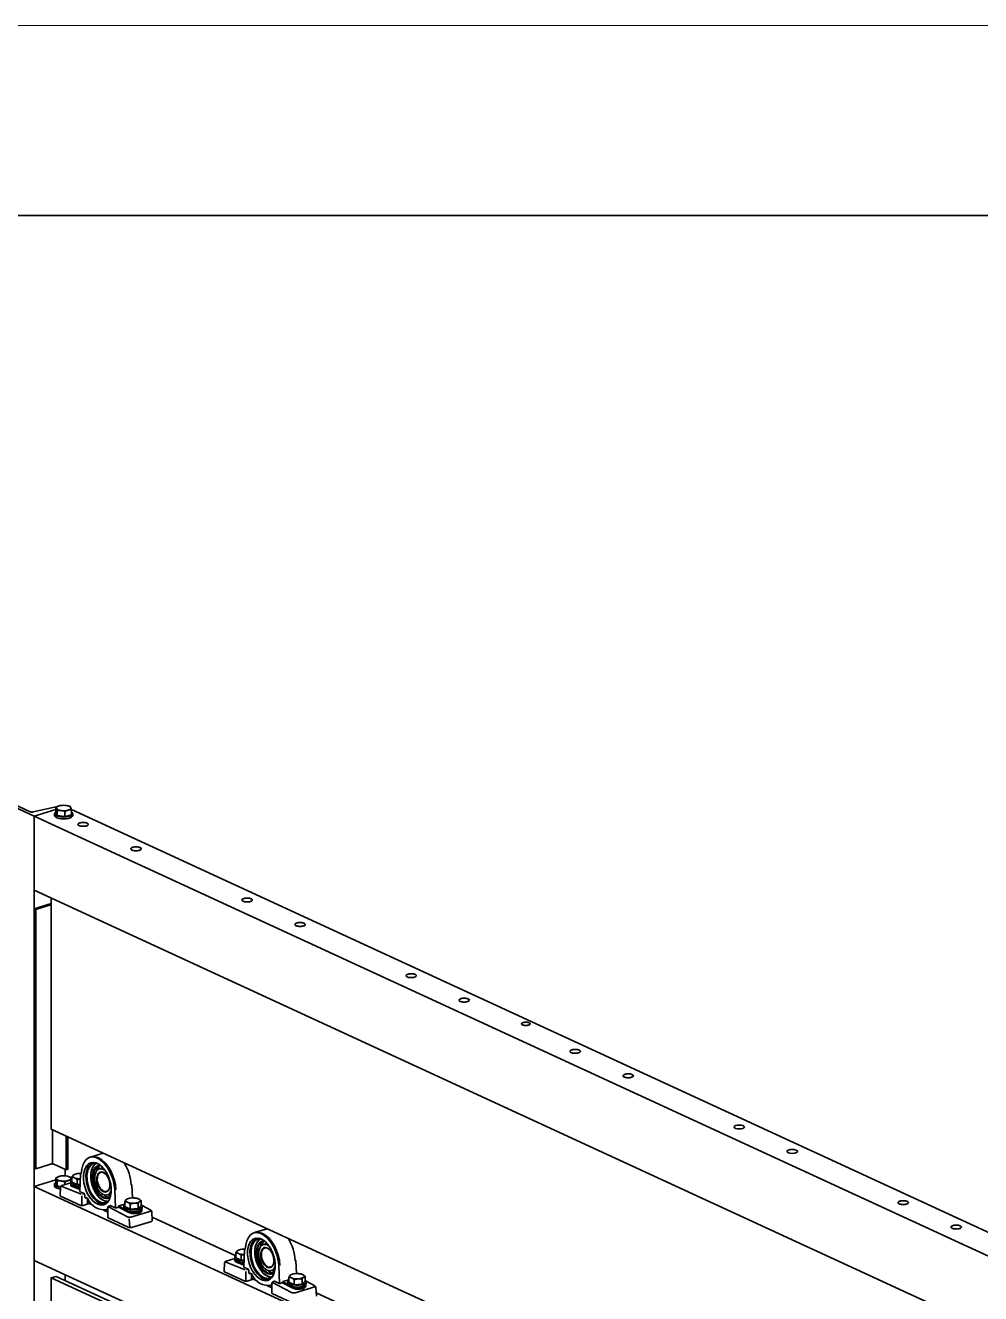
# Model space of a CAD drawing. Header units: millimetres. Extents: x -8400 to 8400, y -5940 to 5940.
# Drawn here: x 4270 to 5276, y 4605 to 5940 of the extents above; entities that cross this region are included whole.
import ezdxf
from ezdxf.enums import TextEntityAlignment as Align

# ---------------------------------------------------------------- set-up
doc = ezdxf.new("R2010")
doc.units = ezdxf.units.MM
for name, color, linetype, lineweight in [('尺寸线层', 3, 'Continuous', 18), ('粗实线层', 7, 'Continuous', 35), ('细实线层', 7, 'Continuous', 18)]:
    doc.layers.add(name, color=color, linetype=linetype, lineweight=lineweight)
doc.styles.add('标准', font='', dxfattribs={"width": 0.667})
doc.styles.get('标准').set_extended_font_data('宋体')

# ---------------------------------------------------------------- blocks, each defined once
blk = doc.blocks.new('$CAXA_FRAME_13B17AC1$')
at = {"layer": '粗实线层'}
blk.add_line((205, 143.5), (-185, 143.5), dxfattribs=at)
at = {"layer": '细实线层'}
blk.add_line((210, 148.5), (-210, 148.5), dxfattribs=at)
at = {"layer": '尺寸线层', "style": '标准', "width": 0.667}
for tag, p in [('T1', (-162.5, 146)), ('T2', (-105, 146)), ('T3', (-35, 146)), ('T4', (35, 146)), ('T5', (105, 146)), ('T6', (172.5, 146)), ('L1', (-187.5, 108.875)), ('R1', (207.5, 108.875)), ('L2', (-187.5, 37.125)), ('R2', (207.5, 37.125)), ('L3', (-187.5, -37.125)), ('R3', (207.5, -37.125)), ('L4', (-187.5, -108.875)), ('R4', (207.5, -108.875)), ('B1', (-162.5, -146)), ('B2', (-105, -146)), ('B3', (-35, -146)), ('B4', (35, -146)), ('B5', (105, -146)), ('B6', (172.5, -146))]:
    blk.add_attdef(tag, text='', height=2.595, dxfattribs=at).set_placement(p, align=Align.MIDDLE_CENTER)

msp = doc.modelspace()

# ---------------------------------------------------------------- linework, layer by layer
at = {"layer": '粗实线层', "linetype": 'Continuous', "lineweight": 35}
for points in [[(6222.683, 4133.331), (4279.575, 5029.673), (4279.575, 5107.66), (4226.463, 5132.161), (4259.094, 5142.13), (4260.386, 5141.534), (4260.753, 5141.305), (4260.935, 5141.046), (4260.917, 5140.779), (4260.702, 5140.524), (4260.305, 5140.302), (4237.739, 5130.88), (4237.343, 5130.658), (4237.127, 5130.403), (4237.11, 5130.136), (4237.292, 5129.878), (4237.659, 5129.648), (4275.297, 5112.286), (4275.821, 5112.104), (4276.458, 5111.985), (4277.159, 5111.937), (4277.867, 5111.965), (4278.527, 5112.065), (4303.994, 5117.639)], [(4279.575, 4467.076), (4279.575, 5107.66), (4302.401, 5114.635), (4279.575, 5107.66), (6297.832, 4176.653), (6330.462, 4186.623), (6314.064, 4194.187)], [(4305.793, 5118.379), (4305.364, 5118.237), (4304.936, 5118.074), (4304.509, 5117.89), (4304.084, 5117.688), (4303.872, 5117.581), (4303.66, 5117.468), (4303.554, 5117.41), (4303.448, 5117.351), (4303.343, 5117.292), (4303.237, 5117.23), (4302.817, 5116.979), (4302.401, 5116.716)], [(4303.791, 5108.252), (4302.401, 5111.493), (4302.401, 5116.716), (4302.572, 5116.576), (4302.745, 5116.372), (4302.832, 5116.241), (4302.92, 5116.09), (4303.008, 5115.918), (4303.096, 5115.722), (4303.118, 5115.669), (4303.14, 5115.616), (4303.151, 5115.589), (4303.162, 5115.561), (4303.173, 5115.532), (4303.185, 5115.504), (4303.229, 5115.388), (4303.273, 5115.266), (4303.36, 5115.009), (4303.447, 5114.733), (4303.62, 5114.132), (4303.791, 5113.474)], [(4305.176, 5118.168), (4305.143, 5118.155)], [(4311.962, 5112.305), (4312.377, 5112.569), (4312.797, 5112.821), (4312.903, 5112.881), (4313.009, 5112.942), (4313.114, 5113), (4313.22, 5113.058), (4313.432, 5113.17), (4313.644, 5113.278), (4314.069, 5113.481), (4314.496, 5113.663), (4314.924, 5113.826), (4315.353, 5113.968), (4315.783, 5114.089), (4316.215, 5114.188), (4316.269, 5114.199), (4316.324, 5114.21), (4316.378, 5114.22), (4316.432, 5114.23), (4316.539, 5114.249), (4316.647, 5114.267), (4316.86, 5114.298), (4317.074, 5114.324), (4317.497, 5114.362), (4317.915, 5114.382), (4318.331, 5114.387), (4318.744, 5114.377), (4318.744, 5109.155), (4311.962, 5107.083)], [(4318.744, 5114.377), (4318.572, 5115.036), (4318.4, 5115.638), (4318.313, 5115.913), (4318.226, 5116.17), (4318.138, 5116.408), (4318.049, 5116.625), (4318.027, 5116.676), (4318.005, 5116.726), (4317.994, 5116.75), (4317.983, 5116.774), (4317.972, 5116.797), (4317.961, 5116.821), (4317.916, 5116.91), (4317.872, 5116.994), (4317.785, 5117.145), (4317.698, 5117.276), (4317.526, 5117.48), (4317.355, 5117.618), (4316.508, 5117.962), (4315.969, 5118.168)], [(4318.702, 5114.633), (6304.697, 4198.507)], [(4300.897, 5110.325), (4300.897, 5108.374)], [(4320.249, 5108.374), (4320.249, 5110.325)], [(5260.549, 4333.936), (4297.286, 4778.282), (4297.286, 5021.502)], [(4297.286, 5015.587), (4279.575, 5010.176), (4281.169, 5009.441), (4296.831, 5014.227), (4297.051, 5014.287), (4297.286, 5014.337)], [(4279.575, 5010.176), (4279.575, 4737.22), (4281.169, 4736.485)], [(4281.169, 5009.441), (4281.169, 4736.485), (4296.831, 4741.271), (4297.392, 4741.401), (4298.024, 4741.471), (4298.683, 4741.478), (4299.324, 4741.421), (4299.903, 4741.304), (4300.382, 4741.134), (4313.129, 4735.254)], [(4298.789, 4777.593), (4298.789, 4741.473)], [(4315.087, 4770.074), (4315.087, 4735.852), (4313.129, 4735.254), (4313.129, 4770.977)], [(4352.25, 4752.928), (4338.806, 4748.821)], [(4349.001, 4740.251), (4348.094, 4739.561), (4347.271, 4738.7), (4346.538, 4737.679), (4345.905, 4736.508), (4345.379, 4735.2), (4344.964, 4733.769)], [(4305.793, 4728.441), (4305.364, 4728.3), (4304.936, 4728.136), (4304.509, 4727.953), (4304.084, 4727.751), (4303.872, 4727.643), (4303.66, 4727.531), (4303.554, 4727.473), (4303.448, 4727.414), (4303.343, 4727.355), (4303.237, 4727.294), (4302.817, 4727.042), (4302.401, 4726.778)], [(4303.791, 4718.315), (4302.401, 4721.556), (4302.401, 4726.778), (4302.572, 4726.639), (4302.745, 4726.435), (4302.832, 4726.304), (4302.92, 4726.153), (4303.008, 4725.98), (4303.096, 4725.784), (4303.118, 4725.732), (4303.14, 4725.679), (4303.151, 4725.651), (4303.162, 4725.624), (4303.173, 4725.595), (4303.185, 4725.567), (4303.229, 4725.451), (4303.273, 4725.329), (4303.36, 4725.072), (4303.447, 4724.796), (4303.62, 4724.195), (4303.791, 4723.537), (4304.797, 4723.653), (4305.812, 4723.706), (4306.324, 4723.705), (4306.838, 4723.685), (4307.356, 4723.643), (4307.876, 4723.58), (4308.006, 4723.56), (4308.136, 4723.54), (4308.201, 4723.529), (4308.267, 4723.518), (4308.332, 4723.506), (4308.397, 4723.494), (4308.657, 4723.444), (4308.915, 4723.387), (4309.43, 4723.26), (4309.942, 4723.115), (4310.957, 4722.771), (4311.962, 4722.368), (4311.962, 4719.884)], [(4305.176, 4728.231), (4305.143, 4728.218)], [(4312.206, 4735.675), (4312.206, 4728.96)], [(4318.744, 4724.44), (4318.572, 4725.099), (4318.4, 4725.7), (4318.313, 4725.976), (4318.226, 4726.233), (4318.138, 4726.471), (4318.049, 4726.688), (4318.027, 4726.739), (4318.005, 4726.789), (4317.994, 4726.813), (4317.983, 4726.837), (4317.972, 4726.86), (4317.961, 4726.884), (4317.916, 4726.973), (4317.872, 4727.057), (4317.785, 4727.208), (4317.698, 4727.338), (4317.526, 4727.543), (4317.355, 4727.682), (4316.508, 4728.025), (4315.969, 4728.231)], [(4328.169, 4725.836), (4326.982, 4725.847), (4325.813, 4725.927), (4324.693, 4726.075), (4323.648, 4726.287), (4322.704, 4726.558), (4321.884, 4726.88), (4321.143, 4727.291), (4320.603, 4727.742), (4320.281, 4728.223), (4320.186, 4728.718), (4320.321, 4729.21), (4320.681, 4729.687), (4320.632, 4729.638), (4320.582, 4729.586), (4320.557, 4729.561), (4320.532, 4729.534), (4320.508, 4729.507), (4320.483, 4729.481), (4320.384, 4729.369), (4320.285, 4729.254), (4320.089, 4729.007), (4319.894, 4728.742), (4319.507, 4728.163), (4319.125, 4727.526)], [(4324.644, 4719.758), (4319.125, 4722.304), (4319.125, 4727.526), (4319.46, 4727.507), (4319.799, 4727.473), (4320.14, 4727.424), (4320.484, 4727.356), (4320.657, 4727.315), (4320.831, 4727.269), (4320.918, 4727.244), (4321.006, 4727.218), (4321.05, 4727.204), (4321.094, 4727.19), (4321.138, 4727.175), (4321.182, 4727.161), (4321.534, 4727.031), (4321.884, 4726.88), (4322.234, 4726.708), (4322.581, 4726.516), (4322.929, 4726.303), (4323.275, 4726.071), (4323.447, 4725.948), (4323.62, 4725.821), (4323.706, 4725.756), (4323.792, 4725.689), (4323.878, 4725.622), (4323.964, 4725.554), (4324.306, 4725.273), (4324.644, 4724.98)], [(4322.361, 4730.669), (4321.865, 4730.48), (4321.468, 4730.293), (4321.273, 4730.174), (4321.077, 4730.033), (4320.879, 4729.871), (4320.681, 4729.687), (4321.257, 4730.133), (4322.03, 4730.535), (4322.978, 4730.88), (4324.07, 4731.158), (4325.275, 4731.361), (4326.555, 4731.481), (4327.785, 4731.518), (4329.015, 4731.478)], [(4329, 4731.175), (4328.549, 4730.953), (4328.379, 4730.662), (4327.595, 4712.635), (4327.689, 4712.439), (4327.976, 4712.269), (4331.595, 4710.84), (4331.934, 4710.624), (4332.243, 4710.268), (4332.49, 4709.807), (4332.65, 4709.29), (4332.705, 4708.769), (4332.705, 4707.383), (4332.707, 4707.283), (4332.713, 4707.185), (4332.723, 4707.088), (4332.736, 4706.994), (4332.753, 4706.901), (4332.773, 4706.811), (4332.784, 4706.766), (4332.797, 4706.722), (4332.809, 4706.678), (4332.823, 4706.634), (4332.885, 4706.466), (4332.957, 4706.308), (4333.038, 4706.158), (4333.127, 4706.016), (4333.174, 4705.948), (4333.223, 4705.881), (4333.274, 4705.817), (4333.325, 4705.753), (4333.432, 4705.631), (4333.543, 4705.514), (4333.658, 4705.403), (4333.774, 4705.293), (4333.832, 4705.24), (4333.891, 4705.187), (4333.921, 4705.16), (4333.951, 4705.134), (4333.965, 4705.12), (4333.98, 4705.107), (4333.995, 4705.094), (4334.01, 4705.081)], [(4347.367, 4738.913), (4346.068, 4736.866), (4345.643, 4736.02), (4345.269, 4735.131), (4344.967, 4734.192), (4344.758, 4733.196)], [(4351.989, 4737.44), (4351.828, 4737.399), (4351.668, 4737.354), (4348.068, 4736.254)], [(4354.174, 4734.638), (4353.217, 4735.308), (4352.248, 4735.832)], [(5714.146, 3977.979), (4279.575, 4639.736), (4279.575, 4717.723), (4302.401, 4724.698)], [(4279.575, 4717.723), (5815.878, 4009.037)], [(4300.897, 4720.388), (4300.897, 4718.438)], [(4307.485, 4717.787), (4303.791, 4718.315), (4303.791, 4723.537)], [(4337.545, 4699.798), (4330.943, 4697.781), (4330.363, 4697.666), (4329.709, 4697.643), (4329.082, 4697.715), (4328.576, 4697.872), (4307.337, 4707.669), (4307.017, 4707.859), (4306.823, 4708.071), (4306.767, 4708.293), (4307.312, 4717.189)], [(4318.082, 4721.754), (4308.809, 4718.921), (4308.475, 4718.8), (4308.171, 4718.628), (4307.875, 4718.388), (4307.622, 4718.093), (4307.46, 4717.814), (4307.362, 4717.511), (4307.345, 4717.37), (4307.344, 4717.226)], [(4329.027, 4709.705), (4307.977, 4718.024), (4307.681, 4718.171)], [(4311.962, 4722.368), (4312.377, 4722.632), (4312.797, 4722.884), (4312.903, 4722.944), (4313.009, 4723.004), (4313.114, 4723.063), (4313.22, 4723.121), (4313.432, 4723.233), (4313.644, 4723.341), (4314.069, 4723.544), (4314.496, 4723.727), (4314.924, 4723.889), (4315.353, 4724.031), (4315.783, 4724.152), (4316.215, 4724.252), (4316.269, 4724.262), (4316.324, 4724.273), (4316.378, 4724.283), (4316.432, 4724.293), (4316.539, 4724.312), (4316.647, 4724.33), (4316.86, 4724.361), (4317.074, 4724.387), (4317.497, 4724.425), (4317.915, 4724.445), (4318.331, 4724.45), (4318.744, 4724.44), (4318.744, 4724.147)], [(4317.966, 4720.647), (4317.995, 4720.903), (4318.082, 4721.157)], [(4317.966, 4720.646), (4317.966, 4719.369), (4318.041, 4718.994), (4318.265, 4718.631), (4318.633, 4718.285), (4319.139, 4717.964), (4319.774, 4717.672), (4327.678, 4714.548)], [(4318.082, 4722.826), (4318.082, 4720.876), (4318.171, 4720.381), (4318.44, 4719.896), (4318.882, 4719.429), (4319.491, 4718.988), (4320.253, 4718.583), (4321.24, 4718.191), (4322.37, 4717.858), (4323.62, 4717.592), (4324.961, 4717.398), (4326.363, 4717.281), (4327.796, 4717.243)], [(4327.882, 4719.193), (4326.433, 4719.227), (4325.015, 4719.342), (4323.658, 4719.535), (4322.394, 4719.802), (4321.25, 4720.137), (4320.253, 4720.533), (4319.454, 4720.961), (4318.827, 4721.427), (4318.385, 4721.922), (4318.137, 4722.437), (4318.088, 4722.959), (4318.239, 4723.479), (4318.587, 4723.985), (4319.125, 4724.467)], [(4318.702, 4724.696), (4319.144, 4724.493)], [(4327.735, 4715.845), (4320.009, 4719.409)], [(4327.914, 4719.956), (4324.644, 4719.758), (4324.644, 4724.98), (4325.708, 4725.304), (4326.78, 4725.567), (4327.321, 4725.673), (4327.864, 4725.758), (4328.167, 4725.797)], [(4364.261, 4714.137), (4365.045, 4695.382)], [(4329.637, 4708.096), (4329.637, 4697.646)], [(4330.486, 4709.723), (4332.248, 4710.261)], [(4333.284, 4705.804), (4333.668, 4705.791), (4334.065, 4705.552)], [(4335.511, 4705.435), (4335.511, 4699.957), (4335.582, 4700.314), (4335.776, 4700.51), (4336.042, 4700.491), (4341.986, 4697.75)], [(4345.082, 4709.708), (4345.233, 4709.494)], [(4357.104, 4701.975), (4355.627, 4702.018), (4354.11, 4702.331), (4352.573, 4702.911), (4351.281, 4703.598), (4350.001, 4704.461), (4348.744, 4705.493), (4347.524, 4706.684), (4346.349, 4708.022), (4345.232, 4709.495)], [(4357.831, 4702.654), (4356.863, 4701.893), (4355.822, 4701.306), (4354.717, 4700.894), (4353.558, 4700.664), (4352.355, 4700.618), (4351.12, 4700.754), (4349.862, 4701.073), (4348.594, 4701.571)], [(4348.594, 4700.011), (4349.98, 4699.468), (4351.354, 4699.124), (4352.703, 4698.981), (4354.016, 4699.042)], [(4352.463, 4709.221), (4353.572, 4708.292), (4354.704, 4707.518), (4355.848, 4706.906), (4357.062, 4706.442), (4358.263, 4706.172), (4359.436, 4706.1)], [(4356.428, 4708.894), (4360.027, 4709.994)], [(4356.965, 4706.616), (4357.908, 4706.193), (4358.859, 4705.913), (4359.149, 4705.859)], [(4360.028, 4709.994), (4360.185, 4710.045), (4360.341, 4710.102)], [(4378.129, 4704.944), (4377.632, 4704.755), (4377.235, 4704.568), (4377.041, 4704.448), (4376.844, 4704.308), (4376.647, 4704.146), (4376.449, 4703.962), (4376.399, 4703.912), (4376.349, 4703.861), (4376.325, 4703.835), (4376.3, 4703.809), (4376.275, 4703.782), (4376.25, 4703.755), (4376.151, 4703.644), (4376.053, 4703.528), (4375.856, 4703.281), (4375.661, 4703.017), (4375.275, 4702.438), (4374.892, 4701.801)], [(4380.412, 4694.033), (4380.412, 4699.255), (4380.073, 4699.548), (4379.732, 4699.829), (4379.646, 4699.897), (4379.56, 4699.964), (4379.473, 4700.031), (4379.387, 4700.096), (4379.215, 4700.223), (4379.042, 4700.346), (4378.696, 4700.578), (4378.349, 4700.79), (4378.001, 4700.983), (4377.652, 4701.155), (4377.301, 4701.306), (4376.95, 4701.435), (4376.905, 4701.45), (4376.861, 4701.464), (4376.817, 4701.479), (4376.773, 4701.492), (4376.686, 4701.519), (4376.599, 4701.543), (4376.424, 4701.59), (4376.251, 4701.631), (4375.907, 4701.698), (4375.566, 4701.748), (4375.228, 4701.782), (4374.892, 4701.801), (4374.892, 4696.579), (4380.412, 4694.033), (4389.045, 4694.555), (4389.045, 4699.776), (4387.984, 4699.972), (4386.911, 4700.105), (4386.371, 4700.145), (4385.827, 4700.165), (4385.553, 4700.168), (4385.279, 4700.165), (4385.21, 4700.164), (4385.141, 4700.161), (4385.072, 4700.159), (4385.003, 4700.156), (4384.866, 4700.15), (4384.728, 4700.142), (4384.179, 4700.098), (4383.631, 4700.033), (4383.088, 4699.947), (4382.548, 4699.842), (4381.475, 4699.579), (4380.412, 4699.255)], [(4392.159, 4702.844), (4391.82, 4703.137), (4391.478, 4703.418), (4391.393, 4703.486), (4391.306, 4703.553), (4391.22, 4703.619), (4391.135, 4703.684), (4390.962, 4703.812), (4390.789, 4703.935), (4390.443, 4704.166), (4390.096, 4704.38), (4389.748, 4704.572), (4389.399, 4704.744), (4389.048, 4704.895), (4388.697, 4705.025), (4388.653, 4705.039), (4388.609, 4705.054), (4388.565, 4705.067), (4388.521, 4705.081), (4388.433, 4705.108), (4388.346, 4705.133), (4388.171, 4705.179), (4387.998, 4705.22), (4387.654, 4705.287), (4387.313, 4705.337), (4386.975, 4705.371), (4386.639, 4705.39), (4385.576, 4705.586), (4384.503, 4705.719), (4383.963, 4705.759), (4383.419, 4705.779), (4382.872, 4705.779), (4382.322, 4705.757)], [(4388.946, 4704.935), (4388.922, 4704.944)], [(4389.045, 4699.776), (4389.429, 4700.414), (4389.815, 4700.993), (4390.01, 4701.258), (4390.206, 4701.504), (4390.403, 4701.731), (4390.602, 4701.937), (4390.651, 4701.985), (4390.701, 4702.032), (4390.726, 4702.055), (4390.75, 4702.078), (4390.776, 4702.1), (4390.8, 4702.122), (4390.899, 4702.206), (4390.998, 4702.284), (4391.194, 4702.424), (4391.389, 4702.543), (4391.776, 4702.727), (4392.159, 4702.844), (4392.159, 4697.622), (4389.045, 4694.555)], [(4352.59, 4692.858), (4356.878, 4690.88)], [(4355.111, 4693.12), (4356.496, 4693.773), (4357.796, 4694.642)], [(4355.77, 4693.297), (4356.878, 4693.635)], [(4402.956, 4692.229), (4402.67, 4692.057), (4402.3, 4691.916), (4381.416, 4685.536), (4380.856, 4685.411), (4380.227, 4685.352), (4379.57, 4685.363), (4378.929, 4685.443), (4378.349, 4685.586), (4377.867, 4685.783), (4357.746, 4696.395)], [(4378.36, 4690.646), (4368.141, 4696.036)], [(4368.334, 4697.116), (4378.595, 4692.383)], [(4373.849, 4697.1), (4373.849, 4695.151)], [(4376.02, 4692.858), (4375.259, 4693.263), (4374.65, 4693.703), (4374.208, 4694.17), (4373.939, 4694.656), (4373.849, 4695.151)], [(4376.02, 4694.807), (4375.222, 4695.235), (4374.594, 4695.702), (4374.153, 4696.198), (4373.904, 4696.712), (4373.855, 4697.234), (4374.007, 4697.753), (4374.355, 4698.26), (4374.892, 4698.742)], [(4392.664, 4692.343), (4392.664, 4693.621)], [(4403.297, 4691.17), (4403.306, 4691.263), (4403.308, 4691.355), (4403.249, 4691.67), (4403.118, 4691.969), (4402.97, 4692.209), (4402.793, 4692.425), (4402.591, 4692.609), (4402.369, 4692.765), (4402.301, 4692.805), (4402.232, 4692.843), (4393.082, 4697.669)], [(4393.202, 4695.151), (4393.202, 4697.1)], [(4379.526, 4683.905), (4380.071, 4674.505)], [(4403.658, 4685.507), (4491.767, 4644.862)], [(4524.863, 4673.303), (4511.42, 4669.195)], [(4520.452, 4659.859), (4519.505, 4658.624), (4518.682, 4657.24), (4518.257, 4656.394), (4517.883, 4655.505), (4517.581, 4654.567), (4517.372, 4653.571)], [(4521.615, 4660.626), (4520.709, 4659.935), (4519.884, 4659.074), (4519.153, 4658.053), (4518.52, 4656.882), (4517.993, 4655.575), (4517.578, 4654.144)], [(4494.975, 4651.043), (4494.478, 4650.854), (4494.082, 4650.667), (4493.887, 4650.548), (4493.691, 4650.408), (4493.494, 4650.246), (4493.295, 4650.061), (4493.246, 4650.012), (4493.196, 4649.961), (4493.171, 4649.935), (4493.147, 4649.909), (4493.122, 4649.882), (4493.097, 4649.855), (4492.998, 4649.744), (4492.899, 4649.628), (4492.703, 4649.381), (4492.508, 4649.117), (4492.121, 4648.537), (4491.738, 4647.901)], [(4500.783, 4646.21), (4499.596, 4646.221), (4498.428, 4646.302), (4497.307, 4646.449), (4496.262, 4646.661), (4495.318, 4646.932), (4494.498, 4647.254), (4494.148, 4647.405), (4493.796, 4647.535), (4493.752, 4647.55), (4493.708, 4647.564), (4493.664, 4647.578), (4493.62, 4647.592), (4493.532, 4647.618), (4493.445, 4647.643), (4493.271, 4647.689), (4493.098, 4647.73), (4492.754, 4647.798), (4492.412, 4647.848), (4492.074, 4647.882), (4491.738, 4647.901), (4491.738, 4642.678), (4497.258, 4640.133), (4500.528, 4640.33)], [(4497.258, 4645.355), (4496.92, 4645.647), (4496.578, 4645.928), (4496.492, 4645.997), (4496.406, 4646.064), (4496.32, 4646.13), (4496.234, 4646.195), (4496.061, 4646.322), (4495.889, 4646.445), (4495.543, 4646.677), (4495.196, 4646.89), (4494.847, 4647.082), (4494.498, 4647.254), (4493.758, 4647.665), (4493.218, 4648.117), (4492.895, 4648.597), (4492.8, 4649.092), (4492.935, 4649.585), (4493.295, 4650.061), (4493.871, 4650.508), (4494.644, 4650.909), (4495.591, 4651.254), (4496.684, 4651.532), (4497.889, 4651.735), (4499.169, 4651.856), (4500.399, 4651.892), (4501.629, 4651.853)], [(4500.78, 4646.171), (4500.478, 4646.132), (4499.934, 4646.047), (4499.394, 4645.942), (4498.322, 4645.679), (4497.258, 4645.355), (4497.258, 4640.133)], [(4506.624, 4625.455), (4506.609, 4625.468), (4506.594, 4625.482), (4506.58, 4625.495), (4506.565, 4625.508), (4506.535, 4625.534), (4506.506, 4625.561), (4506.446, 4625.614), (4506.388, 4625.668), (4506.271, 4625.777), (4506.157, 4625.889), (4506.047, 4626.005), (4505.939, 4626.127), (4505.887, 4626.191), (4505.837, 4626.256), (4505.788, 4626.323), (4505.741, 4626.391), (4505.652, 4626.532), (4505.571, 4626.682), (4505.499, 4626.84), (4505.437, 4627.008), (4505.424, 4627.052), (4505.41, 4627.096), (4505.398, 4627.14), (4505.387, 4627.185), (4505.367, 4627.276), (4505.35, 4627.368), (4505.336, 4627.463), (4505.327, 4627.559), (4505.321, 4627.658), (4505.319, 4627.758), (4505.319, 4629.143), (4505.264, 4629.664), (4505.105, 4630.182), (4504.858, 4630.643), (4504.548, 4630.999), (4504.209, 4631.214), (4500.59, 4632.644), (4500.303, 4632.813), (4500.209, 4633.01), (4500.993, 4651.036), (4501.163, 4651.327), (4501.614, 4651.55)], [(4524.603, 4657.814), (4524.442, 4657.774), (4524.282, 4657.728), (4520.683, 4656.628)], [(4526.788, 4655.012), (4525.831, 4655.683), (4524.862, 4656.206)], [(4479.926, 4637.563), (4479.381, 4628.667), (4479.437, 4628.445), (4479.631, 4628.233), (4479.95, 4628.044), (4501.189, 4618.247), (4501.695, 4618.089), (4502.323, 4618.017), (4502.977, 4618.04), (4503.557, 4618.156), (4510.16, 4620.173)], [(4490.695, 4642.128), (4481.423, 4639.295), (4481.09, 4639.174), (4480.785, 4639.002), (4480.489, 4638.762), (4480.236, 4638.467), (4480.073, 4638.188), (4479.975, 4637.885), (4479.959, 4637.745), (4479.958, 4637.601)], [(4501.641, 4630.079), (4480.591, 4638.398), (4480.294, 4638.545)], [(4492.387, 4639.112), (4491.615, 4639.538), (4491.046, 4640.006), (4490.698, 4640.505), (4490.58, 4641.018), (4490.695, 4641.532)], [(4490.58, 4641.021), (4490.58, 4639.744), (4490.655, 4639.369), (4490.879, 4639.006), (4491.247, 4638.659), (4491.753, 4638.338), (4492.387, 4638.047), (4500.292, 4634.923)], [(4490.695, 4643.2), (4490.695, 4641.25)], [(4500.41, 4637.618), (4498.977, 4637.655), (4497.575, 4637.773), (4496.234, 4637.966), (4494.984, 4638.233), (4493.854, 4638.565), (4492.867, 4638.957), (4492.105, 4639.362), (4491.497, 4639.803), (4491.054, 4640.27), (4490.786, 4640.756), (4490.695, 4641.251)], [(4500.495, 4639.568), (4499.047, 4639.602), (4497.629, 4639.716), (4496.273, 4639.909), (4495.008, 4640.177), (4493.865, 4640.512), (4492.867, 4640.907), (4492.068, 4641.335), (4491.441, 4641.802), (4490.999, 4642.297), (4490.751, 4642.811), (4490.702, 4643.333), (4490.853, 4643.853), (4491.201, 4644.359), (4491.739, 4644.841)], [(4500.349, 4636.219), (4492.623, 4639.783)], [(4536.875, 4634.511), (4537.659, 4615.756)], [(4297.286, 4458.935), (4297.286, 4621.577), (4302.507, 4623.172), (5262.14, 4180.5)], [(4297.286, 4621.577), (5262.144, 4176.495)], [(4312.206, 4624.658), (4312.206, 4618.671)], [(4502.251, 4628.47), (4502.251, 4618.02)], [(4503.1, 4630.097), (4504.862, 4630.635)], [(4505.897, 4626.178), (4506.281, 4626.165), (4506.679, 4625.926)], [(4508.125, 4625.809), (4508.125, 4620.331), (4508.196, 4620.688), (4508.391, 4620.884), (4508.656, 4620.866), (4514.6, 4618.124)], [(4517.697, 4630.082), (4517.847, 4629.868)], [(4529.718, 4622.349), (4528.241, 4622.392), (4526.724, 4622.705), (4525.187, 4623.285), (4523.895, 4623.973), (4522.615, 4624.836), (4521.359, 4625.868), (4520.138, 4627.058), (4518.963, 4628.396), (4517.846, 4629.87)], [(4530.267, 4622.87), (4529.308, 4622.158), (4528.281, 4621.61), (4527.195, 4621.232), (4526.06, 4621.027), (4524.882, 4620.996), (4523.675, 4621.14), (4522.446, 4621.457), (4521.207, 4621.945)], [(4521.207, 4620.385), (4522.594, 4619.842), (4523.968, 4619.499), (4525.317, 4619.356), (4526.629, 4619.417)], [(4525.077, 4629.596), (4526.186, 4628.667), (4527.318, 4627.893), (4528.462, 4627.281), (4529.676, 4626.816), (4530.877, 4626.546), (4532.05, 4626.475)], [(4529.042, 4629.268), (4532.641, 4630.368)], [(4529.579, 4626.99), (4530.522, 4626.567), (4531.473, 4626.288), (4531.763, 4626.234)], [(4532.642, 4630.368), (4532.8, 4630.419), (4532.955, 4630.476)], [(4547.506, 4619.681), (4541.358, 4617.803), (4541.036, 4617.596), (4540.809, 4617.232), (4540.738, 4616.808), (4540.755, 4616.41)], [(4548.634, 4615.182), (4547.836, 4615.61), (4547.209, 4616.076), (4546.766, 4616.572), (4546.519, 4617.086), (4546.469, 4617.608), (4546.621, 4618.128), (4546.968, 4618.634), (4547.506, 4619.116)], [(4550.743, 4625.319), (4550.246, 4625.129), (4549.849, 4624.942), (4549.655, 4624.823), (4549.459, 4624.682), (4549.261, 4624.52), (4549.063, 4624.336), (4549.013, 4624.287), (4548.964, 4624.236), (4548.939, 4624.21), (4548.914, 4624.183), (4548.889, 4624.156), (4548.864, 4624.13), (4548.766, 4624.018), (4548.667, 4623.903), (4548.471, 4623.656), (4548.275, 4623.391), (4547.889, 4622.812), (4547.506, 4622.176)], [(4553.026, 4614.407), (4553.026, 4619.629), (4552.687, 4619.922), (4552.345, 4620.203), (4552.26, 4620.271), (4552.173, 4620.338), (4552.088, 4620.405), (4552.002, 4620.47), (4551.829, 4620.597), (4551.656, 4620.72), (4551.31, 4620.952), (4550.963, 4621.165), (4550.615, 4621.358), (4550.266, 4621.529), (4549.916, 4621.68), (4549.564, 4621.81), (4549.52, 4621.824), (4549.476, 4621.839), (4549.432, 4621.853), (4549.388, 4621.867), (4549.3, 4621.893), (4549.213, 4621.918), (4549.038, 4621.964), (4548.865, 4622.005), (4548.521, 4622.073), (4548.18, 4622.123), (4547.842, 4622.156), (4547.506, 4622.176), (4547.506, 4616.953), (4553.026, 4614.407), (4561.659, 4614.929), (4561.659, 4620.151), (4560.598, 4620.346), (4559.526, 4620.48), (4558.985, 4620.52), (4558.44, 4620.54), (4558.167, 4620.542), (4557.893, 4620.539), (4557.824, 4620.538), (4557.755, 4620.536), (4557.686, 4620.534), (4557.617, 4620.531), (4557.48, 4620.525), (4557.342, 4620.517), (4556.792, 4620.473), (4556.246, 4620.407), (4555.702, 4620.322), (4555.162, 4620.217), (4554.089, 4619.953), (4553.026, 4619.629)], [(4564.772, 4623.219), (4564.434, 4623.511), (4564.092, 4623.792), (4564.007, 4623.86), (4563.92, 4623.928), (4563.835, 4623.994), (4563.748, 4624.059), (4563.576, 4624.186), (4563.403, 4624.309), (4563.057, 4624.541), (4562.71, 4624.754), (4562.362, 4624.947), (4562.013, 4625.118), (4561.662, 4625.269), (4561.311, 4625.399), (4561.267, 4625.414), (4561.223, 4625.428), (4561.179, 4625.442), (4561.135, 4625.456), (4561.047, 4625.482), (4560.959, 4625.507), (4560.786, 4625.553), (4560.612, 4625.594), (4560.268, 4625.662), (4559.927, 4625.712), (4559.589, 4625.745), (4559.253, 4625.764), (4558.189, 4625.96), (4557.117, 4626.094), (4556.576, 4626.133), (4556.033, 4626.153), (4555.486, 4626.153), (4554.936, 4626.131)], [(4561.56, 4625.309), (4561.536, 4625.319)], [(4561.659, 4620.151), (4562.042, 4620.789), (4562.429, 4621.368), (4562.624, 4621.632), (4562.82, 4621.878), (4563.018, 4622.105), (4563.216, 4622.311), (4563.265, 4622.36), (4563.315, 4622.407), (4563.34, 4622.429), (4563.365, 4622.452), (4563.389, 4622.475), (4563.414, 4622.496), (4563.513, 4622.58), (4563.612, 4622.658), (4563.808, 4622.798), (4564.003, 4622.918), (4564.39, 4623.101), (4564.772, 4623.219), (4564.772, 4617.996), (4561.659, 4614.929)], [(4525.204, 4613.233), (4529.492, 4611.255)], [(4527.725, 4613.494), (4529.109, 4614.148), (4530.41, 4615.017)], [(4528.384, 4613.671), (4529.492, 4614.009)], [(4575.57, 4612.603), (4575.284, 4612.432), (4574.914, 4612.29), (4554.03, 4605.91), (4553.47, 4605.786), (4552.841, 4605.727), (4552.184, 4605.738), (4551.543, 4605.817), (4550.962, 4605.96), (4550.481, 4606.158), (4530.36, 4616.769)], [(4540.948, 4617.491), (4551.209, 4612.757)], [(4546.463, 4617.475), (4546.463, 4615.525), (4546.553, 4615.03), (4546.822, 4614.545), (4547.265, 4614.078), (4547.872, 4613.637), (4548.634, 4613.232)], [(4565.279, 4612.718), (4565.279, 4613.995)], [(4575.91, 4611.545), (4575.92, 4611.638), (4575.921, 4611.73), (4575.863, 4612.045), (4575.732, 4612.343), (4575.584, 4612.584), (4575.407, 4612.799), (4575.205, 4612.983), (4574.983, 4613.14), (4574.915, 4613.18), (4574.846, 4613.217), (4565.696, 4618.043)], [(4565.815, 4615.525), (4565.815, 4617.475)], [(4576.478, 4602.215), (4575.933, 4611.61)], [(4576.282, 4605.877), (4664.36, 4565.247)]]:
    msp.add_lwpolyline(points, dxfattribs=at)
for points in [[(4313.269, 5118.83), (4314.457, 5118.614), (4315.527, 5118.323), (4316.446, 5117.968), (4317.187, 5117.558), (4317.726, 5117.106), (4318.049, 5116.625), (4318.144, 5116.131), (4318.01, 5115.638), (4317.649, 5115.161), (4317.073, 5114.715), (4316.3, 5114.313), (4315.353, 5113.968), (4314.26, 5113.69), (4313.056, 5113.487), (4311.776, 5113.367), (4310.459, 5113.331), (4309.146, 5113.381), (4307.876, 5113.516), (4306.688, 5113.733), (4305.618, 5114.023), (4304.699, 5114.379), (4303.958, 5114.789), (4303.418, 5115.241), (4303.096, 5115.722), (4303.001, 5116.216), (4303.136, 5116.709), (4303.496, 5117.186), (4304.072, 5117.632), (4304.845, 5118.034), (4305.793, 5118.379), (4306.885, 5118.656), (4308.09, 5118.859), (4309.37, 5118.98), (4310.687, 5119.016), (4311.999, 5118.965)], [(4307.876, 5113.516), (4308.006, 5113.498), (4308.136, 5113.477), (4308.201, 5113.466), (4308.267, 5113.455), (4308.332, 5113.443), (4308.397, 5113.431), (4308.657, 5113.381), (4308.915, 5113.324), (4309.43, 5113.198), (4309.942, 5113.052), (4310.957, 5112.708), (4311.962, 5112.305), (4311.962, 5107.083), (4303.791, 5108.252), (4303.791, 5113.474), (4304.797, 5113.59), (4305.812, 5113.643), (4306.324, 5113.642), (4306.838, 5113.622), (4307.356, 5113.58)], [(4327.568, 5100.535), (4328.381, 5100.74), (4329.279, 5100.889), (4330.233, 5100.974), (4331.212, 5100.994), (4332.185, 5100.948), (4333.12, 5100.838), (4333.988, 5100.666), (4334.761, 5100.44), (4335.414, 5100.166), (4335.924, 5099.851), (4336.278, 5099.508), (4336.463, 5099.146), (4336.473, 5098.778), (4336.307, 5098.415), (4335.972, 5098.07), (4335.477, 5097.752), (4334.839, 5097.472), (4334.079, 5097.24), (4333.22, 5097.062), (4332.291, 5096.945), (4331.321, 5096.892), (4330.34, 5096.905), (4329.383, 5096.983), (4328.477, 5097.125), (4327.653, 5097.324), (4326.938, 5097.576), (4326.354, 5097.871), (4325.92, 5098.201), (4325.649, 5098.555), (4325.552, 5098.922), (4325.63, 5099.288), (4325.881, 5099.645), (4326.298, 5099.978), (4326.866, 5100.277)], [(4383.336, 5074.809), (4384.149, 5075.015), (4385.047, 5075.163), (4386, 5075.249), (4386.98, 5075.269), (4387.953, 5075.223), (4388.888, 5075.113), (4389.756, 5074.942), (4390.528, 5074.715), (4391.181, 5074.44), (4391.692, 5074.126), (4392.046, 5073.783), (4392.23, 5073.421), (4392.24, 5073.053), (4392.075, 5072.69), (4391.74, 5072.345), (4391.245, 5072.026), (4390.607, 5071.747), (4389.847, 5071.515), (4388.988, 5071.337), (4388.058, 5071.22), (4387.088, 5071.166), (4386.108, 5071.18), (4385.15, 5071.258), (4384.245, 5071.399), (4383.421, 5071.599), (4382.705, 5071.85), (4382.121, 5072.146), (4381.687, 5072.477), (4381.417, 5072.83), (4381.319, 5073.197), (4381.397, 5073.564), (4381.649, 5073.919), (4382.066, 5074.252), (4382.634, 5074.553)], [(4499.393, 5018.02), (4498.845, 5018.326), (4498.45, 5018.662), (4498.222, 5019.021), (4498.169, 5019.388), (4498.291, 5019.753), (4498.585, 5020.104), (4499.041, 5020.431), (4499.644, 5020.721), (4500.376, 5020.965), (4501.213, 5021.157), (4502.127, 5021.29), (4503.091, 5021.36), (4504.071, 5021.363), (4505.038, 5021.301), (4505.959, 5021.175), (4506.805, 5020.989), (4507.55, 5020.75), (4508.169, 5020.465), (4508.642, 5020.142), (4508.955, 5019.793), (4509.096, 5019.429), (4509.062, 5019.061), (4508.853, 5018.701), (4508.477, 5018.361), (4507.944, 5018.052), (4507.274, 5017.784), (4506.486, 5017.564), (4505.607, 5017.401), (4504.665, 5017.3), (4503.689, 5017.263), (4502.712, 5017.293), (4501.764, 5017.387), (4500.876, 5017.544), (4500.077, 5017.757)], [(4555.161, 4992.295), (4554.612, 4992.6), (4554.218, 4992.937), (4553.99, 4993.295), (4553.937, 4993.663), (4554.059, 4994.028), (4554.352, 4994.38), (4554.808, 4994.705), (4555.412, 4994.996), (4556.144, 4995.24), (4556.981, 4995.432), (4557.895, 4995.565), (4558.858, 4995.634), (4559.838, 4995.638), (4560.805, 4995.576), (4561.726, 4995.45), (4562.573, 4995.264), (4563.318, 4995.025), (4563.936, 4994.739), (4564.41, 4994.417), (4564.722, 4994.068), (4564.863, 4993.704), (4564.829, 4993.336), (4564.62, 4992.976), (4564.244, 4992.636), (4563.712, 4992.327), (4563.042, 4992.059), (4562.254, 4991.839), (4561.375, 4991.676), (4560.432, 4991.575), (4559.457, 4991.538), (4558.479, 4991.567), (4557.532, 4991.662), (4556.644, 4991.818), (4555.845, 4992.032)], [(4672.007, 4938.395), (4671.459, 4938.7), (4671.064, 4939.037), (4670.837, 4939.395), (4670.783, 4939.763), (4670.905, 4940.128), (4671.199, 4940.479), (4671.654, 4940.805), (4672.258, 4941.095), (4672.99, 4941.34), (4673.827, 4941.531), (4674.742, 4941.665), (4675.705, 4941.734), (4676.685, 4941.737), (4677.651, 4941.675), (4678.573, 4941.549), (4679.42, 4941.364), (4680.164, 4941.124), (4680.783, 4940.839), (4681.256, 4940.516), (4681.568, 4940.167), (4681.71, 4939.803), (4681.675, 4939.436), (4681.467, 4939.076), (4681.09, 4938.736), (4680.558, 4938.426), (4679.888, 4938.158), (4679.1, 4937.939), (4678.221, 4937.776), (4677.278, 4937.675), (4676.303, 4937.638), (4675.326, 4937.667), (4674.378, 4937.761), (4673.491, 4937.918), (4672.691, 4938.131)], [(4727.774, 4912.67), (4727.226, 4912.975), (4726.832, 4913.311), (4726.604, 4913.67), (4726.551, 4914.037), (4726.672, 4914.402), (4726.966, 4914.754), (4727.422, 4915.08), (4728.026, 4915.37), (4728.758, 4915.615), (4729.594, 4915.807), (4730.509, 4915.94), (4731.472, 4916.009), (4732.452, 4916.012), (4733.419, 4915.95), (4734.34, 4915.824), (4735.187, 4915.638), (4735.932, 4915.399), (4736.551, 4915.114), (4737.024, 4914.791), (4737.336, 4914.442), (4737.478, 4914.078), (4737.443, 4913.71), (4737.234, 4913.35), (4736.858, 4913.01), (4736.326, 4912.701), (4735.655, 4912.433), (4734.868, 4912.213), (4733.989, 4912.05), (4733.046, 4911.949), (4732.071, 4911.912), (4731.093, 4911.942), (4730.145, 4912.036), (4729.258, 4912.193), (4728.459, 4912.406)], [(4794.045, 4890.357), (4794.801, 4890.545), (4795.641, 4890.674), (4796.531, 4890.739), (4797.438, 4890.738), (4798.327, 4890.67), (4799.164, 4890.538), (4799.916, 4890.348), (4800.555, 4890.106), (4801.056, 4889.822), (4801.4, 4889.507), (4801.573, 4889.173), (4801.569, 4888.832), (4801.389, 4888.498), (4801.038, 4888.184), (4800.531, 4887.902), (4799.887, 4887.662), (4799.13, 4887.474), (4798.291, 4887.344), (4797.401, 4887.28), (4796.493, 4887.281), (4795.604, 4887.349), (4794.768, 4887.48), (4794.015, 4887.671), (4793.376, 4887.913), (4792.875, 4888.197), (4792.532, 4888.512), (4792.358, 4888.846), (4792.362, 4889.187), (4792.543, 4889.521), (4792.894, 4889.835), (4793.401, 4890.117)], [(4844.621, 4858.769), (4844.072, 4859.074), (4843.678, 4859.411), (4843.451, 4859.769), (4843.397, 4860.137), (4843.519, 4860.502), (4843.812, 4860.853), (4844.269, 4861.179), (4844.872, 4861.469), (4845.604, 4861.714), (4846.441, 4861.906), (4847.356, 4862.039), (4848.318, 4862.108), (4849.299, 4862.112), (4850.265, 4862.05), (4851.187, 4861.924), (4852.034, 4861.738), (4852.778, 4861.499), (4853.397, 4861.213), (4853.87, 4860.891), (4854.182, 4860.542), (4854.324, 4860.177), (4854.29, 4859.81), (4854.081, 4859.45), (4853.704, 4859.11), (4853.172, 4858.801), (4852.502, 4858.532), (4851.715, 4858.313), (4850.835, 4858.15), (4849.893, 4858.049), (4848.917, 4858.012), (4847.94, 4858.041), (4846.992, 4858.136), (4846.104, 4858.292), (4845.305, 4858.505)], [(4900.388, 4833.044), (4899.84, 4833.349), (4899.446, 4833.686), (4899.218, 4834.044), (4899.164, 4834.412), (4899.286, 4834.777), (4899.58, 4835.128), (4900.036, 4835.454), (4900.64, 4835.744), (4901.372, 4835.989), (4902.209, 4836.181), (4903.123, 4836.314), (4904.086, 4836.383), (4905.067, 4836.387), (4906.033, 4836.325), (4906.955, 4836.198), (4907.801, 4836.013), (4908.546, 4835.774), (4909.165, 4835.488), (4909.638, 4835.165), (4909.95, 4834.816), (4910.092, 4834.452), (4910.057, 4834.085), (4909.848, 4833.725), (4909.472, 4833.385), (4908.94, 4833.076), (4908.269, 4832.807), (4907.482, 4832.588), (4906.603, 4832.425), (4905.66, 4832.324), (4904.684, 4832.287), (4903.707, 4832.316), (4902.76, 4832.41), (4901.872, 4832.567), (4901.073, 4832.781)], [(4313.269, 4728.893), (4314.457, 4728.677), (4315.527, 4728.386), (4316.446, 4728.031), (4317.187, 4727.621), (4317.726, 4727.169), (4318.049, 4726.688), (4318.144, 4726.194), (4318.01, 4725.7), (4317.649, 4725.224), (4317.073, 4724.778), (4316.3, 4724.376), (4315.353, 4724.031), (4314.26, 4723.753), (4313.056, 4723.55), (4311.776, 4723.43), (4310.459, 4723.393), (4309.146, 4723.444), (4307.876, 4723.58), (4306.688, 4723.796), (4305.618, 4724.086), (4304.699, 4724.442), (4303.958, 4724.852), (4303.418, 4725.304), (4303.096, 4725.784), (4303.001, 4726.279), (4303.136, 4726.772), (4303.496, 4727.249), (4304.072, 4727.695), (4304.845, 4728.096), (4305.793, 4728.441), (4306.885, 4728.719), (4308.09, 4728.922), (4309.37, 4729.043), (4310.687, 4729.079), (4311.999, 4729.028)], [(4376.449, 4703.962), (4377.024, 4704.408), (4377.798, 4704.809), (4378.745, 4705.154), (4379.838, 4705.433), (4381.042, 4705.635), (4382.322, 4705.757), (4383.639, 4705.792), (4384.952, 4705.742), (4386.222, 4705.606), (4387.409, 4705.39), (4388.48, 4705.1), (4389.399, 4704.744), (4390.139, 4704.334), (4390.679, 4703.881), (4391.002, 4703.401), (4391.097, 4702.907), (4390.963, 4702.414), (4390.602, 4701.937), (4390.026, 4701.491), (4389.253, 4701.09), (4388.305, 4700.745), (4387.213, 4700.466), (4386.008, 4700.264), (4384.728, 4700.142), (4383.412, 4700.107), (4382.099, 4700.158), (4380.829, 4700.293), (4379.641, 4700.509), (4378.571, 4700.799), (4377.652, 4701.155), (4376.911, 4701.565), (4376.371, 4702.018), (4376.049, 4702.498), (4375.953, 4702.992), (4376.088, 4703.485)], [(5189.849, 4699.518), (5189.301, 4699.823), (5188.906, 4700.16), (5188.678, 4700.518), (5188.625, 4700.886), (5188.747, 4701.251), (5189.041, 4701.602), (5189.497, 4701.928), (5190.1, 4702.218), (5190.832, 4702.463), (5191.669, 4702.655), (5192.584, 4702.788), (5193.547, 4702.857), (5194.527, 4702.861), (5195.494, 4702.798), (5196.415, 4702.673), (5197.262, 4702.487), (5198.007, 4702.247), (5198.625, 4701.962), (5199.098, 4701.64), (5199.411, 4701.291), (5199.552, 4700.926), (5199.518, 4700.559), (5199.309, 4700.199), (5198.933, 4699.859), (5198.401, 4699.55), (5197.73, 4699.281), (5196.942, 4699.062), (5196.064, 4698.899), (5195.121, 4698.797), (5194.145, 4698.761), (5193.168, 4698.79), (5192.22, 4698.885), (5191.333, 4699.041), (5190.534, 4699.254)], [(5245.617, 4673.793), (5245.068, 4674.098), (5244.674, 4674.435), (5244.446, 4674.793), (5244.393, 4675.16), (5244.515, 4675.526), (5244.808, 4675.877), (5245.264, 4676.203), (5245.868, 4676.493), (5246.6, 4676.738), (5247.437, 4676.93), (5248.351, 4677.062), (5249.314, 4677.132), (5250.295, 4677.135), (5251.261, 4677.073), (5252.182, 4676.947), (5253.029, 4676.762), (5253.774, 4676.522), (5254.393, 4676.237), (5254.866, 4675.914), (5255.178, 4675.566), (5255.32, 4675.201), (5255.285, 4674.833), (5255.077, 4674.474), (5254.7, 4674.134), (5254.168, 4673.825), (5253.498, 4673.556), (5252.71, 4673.337), (5251.831, 4673.174), (5250.888, 4673.072), (5249.913, 4673.036), (5248.935, 4673.065), (5247.988, 4673.159), (5247.1, 4673.316), (5246.301, 4673.529)], [(4549.063, 4624.336), (4549.639, 4624.782), (4550.412, 4625.184), (4551.359, 4625.529), (4552.452, 4625.807), (4553.656, 4626.01), (4554.936, 4626.131), (4556.253, 4626.167), (4557.566, 4626.116), (4558.836, 4625.98), (4560.024, 4625.764), (4561.094, 4625.474), (4562.013, 4625.118), (4562.754, 4624.708), (4563.294, 4624.256), (4563.616, 4623.776), (4563.711, 4623.281), (4563.576, 4622.788), (4563.216, 4622.311), (4562.64, 4621.866), (4561.867, 4621.464), (4560.919, 4621.119), (4559.827, 4620.841), (4558.622, 4620.638), (4557.342, 4620.517), (4556.025, 4620.481), (4554.713, 4620.532), (4553.443, 4620.667), (4552.255, 4620.883), (4551.185, 4621.174), (4550.266, 4621.529), (4549.525, 4621.94), (4548.985, 4622.392), (4548.663, 4622.872), (4548.567, 4623.367), (4548.702, 4623.859)]]:
    msp.add_lwpolyline(points, close=True, dxfattribs=at)
for points in [[(4344.754, 4742.366, 0.23990036), (4339.121, 4729.5), (4339.115, 4729.238)], [(4374.037, 4742.878, -0.1317822), (4381.63, 4719.208), (4382.093, 4719.421), (4382.251, 4719.67), (4382.832, 4705.777)], [(4334.359, 4706.185), (4334.373, 4706.18), (4334.429, 4706.147), (4334.519, 4706.079), (4334.635, 4705.971), (4334.762, 4705.826), (4334.865, 4705.686), (4334.975, 4705.518), (4335.245, 4705.409), (4335.742, 4705.493, 0.36843551), (4356.878, 4693.709)], [(4356.628, 4706.586, 0.126129), (4357.88, 4706.643, 0.11052711), (4358.838, 4707.187)], [(4374.892, 4699.306), (4368.743, 4697.428), (4368.422, 4697.222), (4368.195, 4696.858), (4368.124, 4696.434), (4368.141, 4696.036), (4366.362, 4695.492), (4365.907, 4695.397), (4365.391, 4695.365), (4364.866, 4695.402), (4364.383, 4695.502), (4363.99, 4695.657), (4360.371, 4697.565), (4360.093, 4697.658), (4359.832, 4697.638), (4358.07, 4697.1, 0.32982128), (4356.878, 4695.491), (4356.878, 4685.041), (4356.975, 4684.829), (4357.256, 4684.642), (4378.494, 4674.845), (4378.975, 4674.675), (4379.557, 4674.556), (4380.199, 4674.498), (4380.859, 4674.505), (4381.49, 4674.576), (4382.052, 4674.705), (4402.935, 4681.086), (4403.446, 4681.298), (4403.765, 4681.557), (4403.864, 4681.841), (4403.319, 4691.236)], [(4517.368, 4662.74, 0.23990622), (4511.735, 4649.874), (4511.729, 4649.613)], [(4546.651, 4663.252, -0.13178526), (4554.244, 4639.583), (4554.707, 4639.796), (4554.866, 4640.045), (4555.446, 4626.151)], [(4520.378, 4657.069, 0.41421847), (4517.787, 4654.613, 0.01641089), (4517.788, 4654.451)], [(4506.973, 4626.559), (4506.987, 4626.554), (4507.043, 4626.521), (4507.133, 4626.453), (4507.249, 4626.345), (4507.376, 4626.2), (4507.48, 4626.06), (4507.589, 4625.892), (4507.859, 4625.784), (4508.356, 4625.867, 0.36843787), (4529.492, 4614.083)], [(4529.243, 4626.96, 0.12601357), (4530.494, 4627.017, 0.11052711), (4531.453, 4627.561)], [(4550.974, 4611.021), (4540.755, 4616.41), (4538.976, 4615.867), (4538.521, 4615.771), (4538.005, 4615.74), (4537.48, 4615.776), (4536.998, 4615.876), (4536.604, 4616.031), (4532.985, 4617.94), (4532.707, 4618.032), (4532.446, 4618.013), (4530.683, 4617.474, 0.32979446), (4529.492, 4615.865), (4529.492, 4605.415), (4529.589, 4605.204), (4529.87, 4605.017), (4551.109, 4595.22)]]:
    msp.add_lwpolyline(points, format="xyb", dxfattribs=at)
for centre, radius, start, end in [((4347.697, 4734.172), 2.524, 88.466216, 182.146812), ((4349.913, 4738.02), 2.524, 154.228528, 223.270034), ((4353.23, 4739.745), 2.525, 212.671734, 234.419014), ((4354.515, 4716.911), 4.434, 244.037253, 1.220539), ((4361.055, 4708.395), 2.524, 150.535091, 232.746169), ((4522.527, 4658.394), 2.525, 154.231666, 223.266353), ((4525.843, 4660.117), 2.522, 212.65752, 234.425848), ((4527.13, 4637.285), 4.433, 244.029172, 1.221807), ((4533.669, 4628.769), 2.524, 150.530314, 232.748555)]:
    msp.add_arc(centre, radius, start, end, dxfattribs=at)
for centre, major_axis, ratio, start_param, end_param in [((4310.572, 5110.324), (-9.643, 0), 0.37534817, 5.71792014, 9.99010169), ((4310.573, 5108.374), (9.628, 0), 0.37532426, 3.14141411, 6.28327839), ((4347.288, 4721.059), (-8.483, 27.765), 0.58505302, 4.29362078, 7.31020006), ((4348.595, 4721.458), (-6.761, 22.128), 0.58512649, 0.10101323, 2.6602049), ((4348.592, 4721.458), (-6.27, 20.524), 0.58501527, 6.01373416, 8.94362163), ((4352.248, 4722.574), (-6.082, 19.906), 0.58503574, 0.05737269, 3.084133), ((4345.982, 4720.66), (-8.483, 27.765), 0.58510041, 4.30205763, 6.24292169), ((4353.227, 4722.873), (-5.285, 17.297), 0.58507399, 0.048351, 3.0930947), ((4353.228, 4722.874), (-5.317, 17.401), 0.58509249, 0.1113774, 3.03027486), ((4352.248, 4722.574), (-5.287, 17.306), 0.58505806, 6.07753636, 9.6305229), ((4352.248, 4722.574), (-4.18, 13.68), 0.58509073, 5.80197881, 10.12090067), ((4352.574, 4722.673), (-3.071, 10.051), 0.58505666, 5.47746271, 8.94338803), ((4310.562, 4720.386), (-9.658, 0.002), 0.37566803, 5.71780294, 7.47597359), ((4310.531, 4718.43), (-9.588, 0.008), 0.37605081, 0.00024285, 1.21595248), ((4383.524, 4697.101), (-9.719, 0.001), 0.37540599, 0.68357084, 3.61016691), ((4383.527, 4695.149), (9.667, 0.001), 0.37533494, 3.8242565, 6.28334547), ((4384.609, 4692.554), (-8.095, 0.255), 0.40731598, 0.6955646, 3.15456592), ((4384.606, 4693.623), (-8.08, 0.002), 0.37550332, 0.68382763, 3.23944762), ((4519.902, 4641.432), (-8.482, 27.766), 0.5850415, 4.29367093, 7.3102022), ((4521.211, 4641.832), (-6.762, 22.127), 0.58514803, 0.10098391, 2.66004784), ((4521.207, 4641.832), (-6.269, 20.518), 0.58505526, 6.01377739, 8.94353098), ((4524.861, 4642.948), (-6.083, 19.91), 0.58499153, 0.05735656, 3.08424909), ((4518.594, 4641.025), (-8.478, 27.772), 0.58508342, 4.30261533, 6.24309589), ((4525.841, 4643.248), (-5.287, 17.307), 0.58502693, 0.04842907, 3.09325037), ((4525.84, 4643.247), (-5.318, 17.406), 0.58503222, 0.11128152, 3.0303592), ((4524.862, 4642.948), (-5.286, 17.301), 0.58502658, 6.07746368, 9.63061787), ((4524.862, 4642.948), (-4.18, 13.681), 0.58503423, 5.80190786, 10.12089917), ((4525.188, 4643.048), (-3.071, 10.051), 0.58505268, 5.47745467, 8.94345317), ((4556.137, 4617.476), (-9.64, 0.002), 0.37548337, 0.68367478, 3.61014768), ((4556.139, 4615.525), (-9.721, 0), 0.3754231, 0.6831086, 3.14164271), ((4557.223, 4613.995), (8.07, 0.001), 0.37537634, 3.82448245, 6.38101326), ((4557.222, 4612.931), (-8.038, 0.254), 0.40747979, 0.69615081, 3.15425364)]:
    msp.add_ellipse(centre, major_axis=major_axis, ratio=ratio, start_param=start_param, end_param=end_param, dxfattribs=at)
for centre, major_axis, ratio in [((5021.477, 4780.44), (5.448, 0), 0.37544944), ((5077.245, 4754.714), (-5.492, 0), 0.37545459), ((4345.983, 4720.66), (-6.762, 22.133), 0.58504002), ((4352.248, 4722.574), (-3.194, 10.453), 0.58508262), ((4518.597, 4641.034), (-6.76, 22.125), 0.58506032), ((4524.862, 4642.948), (-3.194, 10.455), 0.58502739)]:
    msp.add_ellipse(centre, major_axis=major_axis, ratio=ratio, dxfattribs=at)

# ---------------------------------------------------------------- block references
at = {"layer": '粗实线层', "xscale": 40, "yscale": 40, "zscale": 40}
msp.add_blockref('$CAXA_FRAME_13B17AC1$', (0, 0), dxfattribs=at)

doc.saveas('drawing.dxf')
